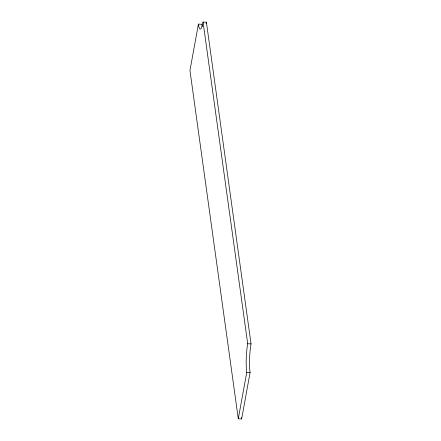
<?xml version="1.0" encoding="UTF-8"?>
<svg xmlns="http://www.w3.org/2000/svg" width="441" height="441" viewBox="0 0 441 441"><rect width="100%" height="100%" fill="white"/><g stroke="black" fill="none" stroke-linecap="round" stroke-linejoin="round"><path stroke-width="0.66" d="M198.411 24.117L189.955 70.494L238.289 418.796L241.635 418.95L250.086 372.579A20.352 3.225 -87.4 0 1 251.045 343.903L206.405 22.204L203.058 22.05A20.352 3.225 -87.4 0 1 198.411 24.117L201.757 24.272A20.352 3.225 -87.4 0 0 202.171 26.57M238.289 418.796L246.74 372.425A20.352 3.225 -87.4 0 1 247.699 343.748L203.058 22.05M247.699 343.748L251.045 343.903M246.74 372.425L250.086 372.579M241.442 417.588L241.635 418.95M206.405 22.204A20.352 3.225 -87.4 0 1 206.123 23.632"/></g></svg>
